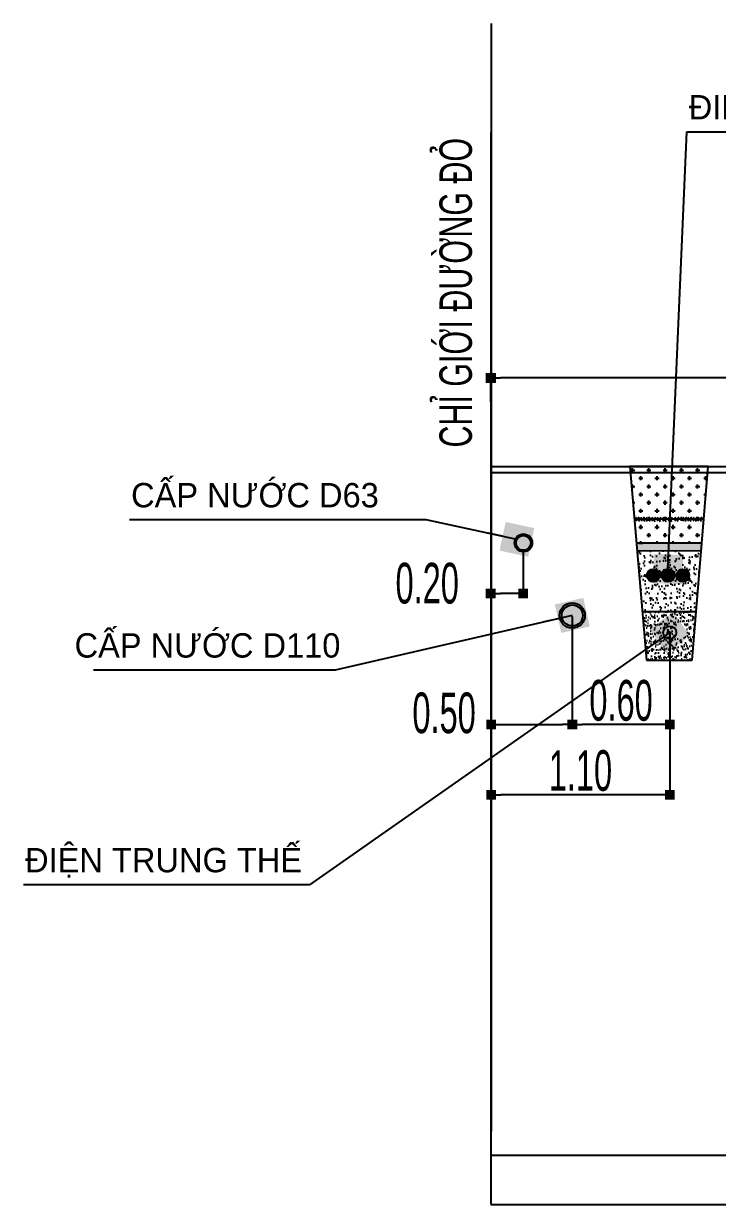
# Model space of a CAD drawing. Header units: millimetres. Extents: x 563079 to 571925, y 2063830 to 2067381.
# Drawn here: x 570326.3 to 570369, y 2066483.3 to 2066556 of the extents above; entities that cross this region are included whole.
import ezdxf

# ---------------------------------------------------------------- set-up
doc = ezdxf.new("R2010")
doc.units = ezdxf.units.MM
doc.header["$MEASUREMENT"] = 0
for name, color, linetype in [('1 LONG DUONG', 6, 'Continuous'), ('CONGDOC', 4, 'Continuous'), ('MC', 7, 'Continuous'), ('moi', 7, 'Continuous'), ('SO', 48, 'Continuous'), ('VE', 2, 'Continuous'), ('ViaHeS', 32, 'Continuous')]:
    doc.layers.add(name, color=color, linetype=linetype)
doc.styles.add('CHUKICHTHUOC', font='', dxfattribs={"width": 0.7})
doc.styles.add('KTEN', font='')
doc.styles.add('TIEUDE', font='', dxfattribs={"width": 0.8})
doc.styles.get('CHUKICHTHUOC').set_extended_font_data('.VnArial NarrowH')
doc.styles.get('KTEN').set_extended_font_data('.VnAvantH')
doc.styles.get('TIEUDE').set_extended_font_data('.VnAvantH')
doc.dimstyles.new('DIM3', dxfattribs={"dimscale": 1.2, "dimtxt": 1.2, "dimasz": 0.4, "dimexe": 0, "dimexo": 0, "dimgap": 0.3, "dimtad": 1, "dimzin": 0, "dimdsep": 46, "dimtxsty": 'TIEUDE', "dimblk1": 'BOXFILLED', "dimblk2": 'BOXFILLED', "dimsah": 1, "dimcen": 0.09, "dimdle": 0.8, "dimclrd": 9, "dimclre": 9, "dimclrt": 7, "dimadec": 1, "dimazin": 0, "dimtfac": 1, "dimtmove": 2, "dimatfit": 3, "dimldrblk": 'BOXFILLED', "dimfxl": 1, "dimtolj": 1, "dimtzin": 0, "dimarcsym": 0})
doc.dimstyles.new('TNDH', dxfattribs={"dimscale": 0, "dimtxt": 2.5, "dimasz": 0.6, "dimexe": 0.18, "dimexo": 0.0625, "dimgap": 0.2, "dimtad": 1, "dimlfac": 0.1, "dimzin": 0, "dimdsep": 46, "dimtxsty": 'CHUKICHTHUOC', "dimblk": 'BOXFILLED', "dimcen": 0.09, "dimclrd": 8, "dimclre": 8, "dimclrt": 4, "dimadec": 0, "dimazin": 0, "dimtfac": 1, "dimtofl": 0, "dimtmove": 2, "dimatfit": 3, "dimfxl": 1, "dimtolj": 1, "dimtzin": 0, "dimarcsym": 2})

# ---------------------------------------------------------------- blocks, each defined once
blk = doc.blocks.new('_BoxFilled')
at = {"color": 0, "linetype": 'ByBlock', "lineweight": -2}
blk.add_line((-0.5, 0), (-1, 0), dxfattribs=at)
at = {"color": 0, "linetype": 'ByBlock'}
blk.add_solid([(-0.5, 0.5), (0.5, 0.5), (-0.5, -0.5), (0.5, -0.5)], dxfattribs=at)
blk = doc.blocks.new('*D269')
at = {"layer": 'CONGDOC', "color": 8, "linetype": 'Continuous', "lineweight": -2, "transparency": 16777216}
for p, q in [((570355.048, 2066532.755), (570355.048, 2066534.406)), ((570412.048, 2066531.18), (570412.048, 2066534.406)), ((570411.448, 2066534.226), (570355.648, 2066534.226))]:
    blk.add_line(p, q, dxfattribs=at)
at = {"layer": 'Defpoints', "color": 0, "linetype": 'Continuous', "transparency": 16777216}
for p in [(570355.048, 2066534.226), (570355.048, 2066532.692), (570412.048, 2066531.118)]:
    blk.add_point(p, dxfattribs=at)
at = {"layer": 'CONGDOC', "color": 8, "linetype": 'Continuous', "lineweight": -2, "transparency": 16777216, "xscale": 0.6, "yscale": 0.6, "zscale": 0.6, "rotation": 180}
blk.add_blockref('_BoxFilled', (570355.048, 2066534.226), dxfattribs=at)
at = {"layer": 'CONGDOC', "color": 8, "linetype": 'Continuous', "lineweight": -2, "transparency": 16777216, "xscale": 0.6, "yscale": 0.6, "zscale": 0.6}
blk.add_blockref('_BoxFilled', (570412.048, 2066534.226), dxfattribs=at)
at = {"layer": 'CONGDOC', "color": 4, "linetype": 'Continuous', "transparency": 16777216, "insert": (570383.548, 2066535.702), "char_height": 2.5, "attachment_point": 5, "style": 'CHUKICHTHUOC'}
blk.add_mtext('\\A1;5.70', dxfattribs=at)
blk = doc.blocks.new('*D271')
at = {"layer": 'CONGDOC', "color": 8, "linetype": 'Continuous', "lineweight": -2, "transparency": 16777216}
for p, q in [((570355.072, 2066532.755), (570355.072, 2066534.406)), ((570412.072, 2066529.997), (570412.072, 2066534.406)), ((570411.472, 2066534.226), (570355.672, 2066534.226))]:
    blk.add_line(p, q, dxfattribs=at)
at = {"layer": 'Defpoints', "color": 0, "linetype": 'Continuous', "transparency": 16777216}
for p in [(570355.072, 2066534.226), (570355.072, 2066532.692), (570412.072, 2066529.935)]:
    blk.add_point(p, dxfattribs=at)
at = {"layer": 'CONGDOC', "color": 8, "linetype": 'Continuous', "lineweight": -2, "transparency": 16777216, "xscale": 0.6, "yscale": 0.6, "zscale": 0.6, "rotation": 180}
blk.add_blockref('_BoxFilled', (570355.072, 2066534.226), dxfattribs=at)
at = {"layer": 'CONGDOC', "color": 8, "linetype": 'Continuous', "lineweight": -2, "transparency": 16777216, "xscale": 0.6, "yscale": 0.6, "zscale": 0.6}
blk.add_blockref('_BoxFilled', (570412.072, 2066534.226), dxfattribs=at)
at = {"layer": 'CONGDOC', "color": 4, "linetype": 'Continuous', "transparency": 16777216, "insert": (570383.572, 2066535.702), "char_height": 2.5, "attachment_point": 5, "style": 'CHUKICHTHUOC'}
blk.add_mtext('\\A1;5.70', dxfattribs=at)
blk = doc.blocks.new('fsfsdf')
at = {"layer": 'SO'}
h = blk.add_hatch(color=4, dxfattribs=at)
h.paths.add_polyline_path([(596225.5, 2065685.04, 1), (596227.9, 2065685.04, 1)])
h.paths.add_polyline_path([(596227.7, 2065685.04, 1), (596225.7, 2065685.04, 1)], flags=17)
at = {"layer": 'SO', "color": 4}
for radius in [1.2, 1]:
    blk.add_circle((596226.7, 2065685.04), radius, dxfattribs=at)
blk = doc.blocks.new('*D195')
at = {"layer": 'CONGDOC', "color": 8, "linetype": 'Continuous', "lineweight": -2, "transparency": 16777216}
for p, q in [((570355.072, 2066525.328), (570355.072, 2066512.705)), ((570360.072, 2066519.546), (570360.072, 2066512.705)), ((570355.672, 2066512.885), (570359.472, 2066512.885))]:
    blk.add_line(p, q, dxfattribs=at)
at = {"layer": 'Defpoints', "color": 0, "linetype": 'Continuous', "transparency": 16777216}
for p in [(570355.072, 2066525.39), (570360.072, 2066519.608), (570360.072, 2066512.885)]:
    blk.add_point(p, dxfattribs=at)
at = {"layer": 'CONGDOC', "color": 8, "linetype": 'Continuous', "lineweight": -2, "transparency": 16777216, "xscale": 0.6, "yscale": 0.6, "zscale": 0.6, "rotation": 180}
blk.add_blockref('_BoxFilled', (570355.072, 2066512.885), dxfattribs=at)
at = {"layer": 'CONGDOC', "color": 8, "linetype": 'Continuous', "lineweight": -2, "transparency": 16777216, "xscale": 0.6, "yscale": 0.6, "zscale": 0.6}
blk.add_blockref('_BoxFilled', (570360.072, 2066512.885), dxfattribs=at)
at = {"layer": 'CONGDOC', "color": 4, "linetype": 'Continuous', "transparency": 16777216, "insert": (570352.18, 2066513.592), "char_height": 2.5, "attachment_point": 5, "style": 'CHUKICHTHUOC'}
blk.add_mtext('\\A1;0.50', dxfattribs=at)
blk = doc.blocks.new('*D196')
at = {"layer": 'CONGDOC', "color": 8, "linetype": 'Continuous', "lineweight": -2, "transparency": 16777216}
for p, q in [((570355.048, 2066523.976), (570355.048, 2066520.775)), ((570357.048, 2066523.558), (570357.048, 2066520.775)), ((570356.448, 2066520.955), (570355.648, 2066520.955))]:
    blk.add_line(p, q, dxfattribs=at)
at = {"layer": 'Defpoints', "color": 0, "linetype": 'Continuous', "transparency": 16777216}
for p in [(570355.048, 2066524.039), (570357.048, 2066523.621), (570355.048, 2066520.955)]:
    blk.add_point(p, dxfattribs=at)
at = {"layer": 'CONGDOC', "color": 8, "linetype": 'Continuous', "lineweight": -2, "transparency": 16777216, "xscale": 0.6, "yscale": 0.6, "zscale": 0.6, "rotation": 180}
blk.add_blockref('_BoxFilled', (570355.048, 2066520.955), dxfattribs=at)
at = {"layer": 'CONGDOC', "color": 8, "linetype": 'Continuous', "lineweight": -2, "transparency": 16777216, "xscale": 0.6, "yscale": 0.6, "zscale": 0.6}
blk.add_blockref('_BoxFilled', (570357.048, 2066520.955), dxfattribs=at)
at = {"layer": 'CONGDOC', "color": 4, "linetype": 'Continuous', "transparency": 16777216, "insert": (570351.141, 2066521.575), "char_height": 2.5, "attachment_point": 5, "style": 'CHUKICHTHUOC'}
blk.add_mtext('\\A1;0.20', dxfattribs=at)
blk = doc.blocks.new('fasdfasfdsd')
at = {"layer": '1 LONG DUONG', "linetype": 'ByBlock'}
h = blk.add_hatch(color=256, dxfattribs=at)
edge = h.paths.add_edge_path()
edge.add_ellipse((571102.836, 2066730.022), major_axis=(0.279, 0.279), ratio=1, start_angle=0, end_angle=360, ccw=False)
h = blk.add_hatch(color=256, dxfattribs=at)
edge = h.paths.add_edge_path()
edge.add_ellipse((571103.753, 2066730.022), major_axis=(0.279, 0.279), ratio=1, start_angle=0, end_angle=360, ccw=False)
h = blk.add_hatch(color=256, dxfattribs=at)
edge = h.paths.add_edge_path()
edge.add_ellipse((571104.657, 2066730.022), major_axis=(0.279, 0.279), ratio=1, start_angle=0, end_angle=360, ccw=False)
h = blk.add_hatch(color=256, dxfattribs=at)
edge = h.paths.add_edge_path()
edge.add_ellipse((571103.644, 2066726.505), major_axis=(0.314, 0.314), ratio=1, start_angle=0, end_angle=360, ccw=False)
at = {"layer": 'SO'}
h = blk.add_hatch(dxfattribs=at)
h.set_pattern_fill('CROSS', color=89, scale=2, style=0)
h.set_pattern_definition([(180, (1167066.33835, 1172.5502), (-0.5, 0.5), [0.25, -0.75]), (90, (1167066.21335, 1172.4252), (0.5, 0.5), [0.25, -0.75])])
h.paths.add_polyline_path([(571106.094, 2066736.727), (571105.815, 2066733.482), (571105.795, 2066733.482), (571105.795, 2066733.482), (571105.794, 2066733.482), (571105.472, 2066733.482), (571105.06, 2066733.482), (571104.65, 2066733.482), (571104.324, 2066733.482), (571103.966, 2066733.482), (571102.093, 2066733.482), (571102.093, 2066733.483), (571102.092, 2066733.482), (571101.555, 2066733.482), (571101.286, 2066736.731)])
h.paths.add_polyline_path([(571105.815, 2066733.482), (571105.687, 2066732.002), (571101.676, 2066732.017), (571101.555, 2066733.482), (571102.733, 2066733.482), (571102.733, 2066733.482), (571102.733, 2066733.482), (571103.221, 2066733.482), (571103.222, 2066733.482), (571103.222, 2066733.482), (571103.618, 2066733.482), (571103.622, 2066733.478), (571103.625, 2066733.482), (571103.959, 2066733.482), (571103.963, 2066733.478), (571103.966, 2066733.482), (571104.318, 2066733.482), (571104.321, 2066733.479), (571104.324, 2066733.482), (571104.644, 2066733.482), (571104.647, 2066733.479), (571104.65, 2066733.482), (571105.056, 2066733.482), (571105.058, 2066733.48), (571105.06, 2066733.482), (571105.467, 2066733.482), (571105.469, 2066733.479), (571105.472, 2066733.482)])
blk.add_hatch(color=6, dxfattribs=at).paths.add_polyline_path([(571105.647, 2066731.534), (571105.687, 2066732), (571101.676, 2066732.017), (571101.714, 2066731.549)])
h = blk.add_hatch(dxfattribs=at)
h.set_pattern_fill('AR-SAND', color=89, scale=0.3, style=0)
h.set_pattern_definition([(142.5, (1167066.33835, 1172.5502), (0.01889800743, 0.5780471307), [0, -0.456, 0, -0.51, 0, -0.4875]), (172.5, (1167066.33835, 1172.5502), (-0.53093301158, 0.84664381957), [0, -0.246, 0, -0.411, 0, -0.1575]), (212.5, (1167066.70735, 1172.5502), (-0.93424255853, 0.00169771606), [0, -0.15, 0, -0.54, 0, -0.705]), (222.5, (1167066.70735, 1172.5502), (-0.90183798137, 0.26330266948), [0, -0.075, 0, -0.354, 0, -0.405])])
h.paths.add_polyline_path([(571105.325, 2066727.794), (571105.647, 2066731.534), (571101.714, 2066731.549), (571102.023, 2066727.803)])
edge = h.paths.add_edge_path(flags=16)
edge.add_ellipse((571102.836, 2066730.022), major_axis=(0.279, 0.279), ratio=1, start_angle=0, end_angle=360, ccw=False)
edge = h.paths.add_edge_path(flags=16)
edge.add_ellipse((571103.753, 2066730.022), major_axis=(0.279, 0.279), ratio=1, start_angle=0, end_angle=360, ccw=False)
h = blk.add_hatch(dxfattribs=at)
h.set_pattern_fill('AR-SAND', color=89, scale=0.2, style=0)
h.set_pattern_definition([(142.5, (1167066.33835, 1172.5502), (0.01259867162, 0.385364753803), [0, -0.304, 0, -0.34, 0, -0.325]), (172.5, (1167066.33835, 1172.5502), (-0.35395534105, 0.56442921305), [0, -0.164, 0, -0.274, 0, -0.105]), (212.5, (1167066.58435, 1172.5502), (-0.62282837235, 0.00113181071), [0, -0.1, 0, -0.36, 0, -0.47]), (222.5, (1167066.58435, 1172.5502), (-0.60122532091, 0.17553511299), [0, -0.05, 0, -0.236, 0, -0.27])])
h.paths.add_polyline_path([(571105.069, 2066724.813), (571105.325, 2066727.794), (571102.023, 2066727.803), (571102.27, 2066724.813)])
edge = h.paths.add_edge_path(flags=16)
edge.add_ellipse((571103.012, 2066726.505), major_axis=(0.283, 0.283), ratio=1, start_angle=0, end_angle=360, ccw=False)
at = {"layer": '1 LONG DUONG', "linetype": 'ByBlock'}
for p, q in [((571101.286, 2066736.731), (571106.094, 2066736.727)), ((571102.27, 2066724.813), (571101.286, 2066736.731)), ((571101.555, 2066733.482), (571105.815, 2066733.482)), ((571101.676, 2066733.601), (571101.931, 2066733.364)), ((571101.906, 2066733.609), (571101.701, 2066733.356)), ((571101.965, 2066733.601), (571102.22, 2066733.364)), ((571102.196, 2066733.61), (571101.99, 2066733.356)), ((571102.309, 2066733.601), (571102.564, 2066733.364)), ((571102.54, 2066733.609), (571102.334, 2066733.355)), ((571102.606, 2066733.601), (571102.861, 2066733.364)), ((571102.836, 2066733.609), (571102.63, 2066733.355)), ((571103.094, 2066733.601), (571103.349, 2066733.364)), ((571103.324, 2066733.609), (571103.119, 2066733.355)), ((571103.494, 2066733.597), (571103.749, 2066733.36)), ((571103.725, 2066733.605), (571103.519, 2066733.352)), ((571103.836, 2066733.597), (571104.09, 2066733.36)), ((571104.066, 2066733.605), (571103.86, 2066733.352)), ((571104.194, 2066733.597), (571104.449, 2066733.36)), ((571104.424, 2066733.606), (571104.218, 2066733.352)), ((571104.52, 2066733.598), (571104.775, 2066733.361)), ((571104.75, 2066733.606), (571104.544, 2066733.352)), ((571105.113, 2066733.598), (571104.858, 2066733.361)), ((571104.882, 2066733.606), (571105.088, 2066733.352)), ((571105.438, 2066733.601), (571105.183, 2066733.364)), ((571105.208, 2066733.609), (571105.414, 2066733.356)), ((571105.762, 2066733.6), (571105.507, 2066733.363)), ((571105.531, 2066733.609), (571105.737, 2066733.355)), ((571105.647, 2066731.534), (571101.714, 2066731.549)), ((571105.325, 2066727.794), (571102.023, 2066727.803)), ((571105.069, 2066724.813), (571102.27, 2066724.813))]:
    blk.add_line(p, q, dxfattribs=at)
at = {"layer": '1 LONG DUONG', "color": 6, "linetype": 'ByBlock'}
blk.add_line((571101.676, 2066732.017), (571105.687, 2066732), dxfattribs=at)
at = {"layer": '1 LONG DUONG', "linetype": 'ByBlock'}
blk.add_lwpolyline([(571106.094, 2066736.727), (571106.094, 2066736.727), (571105.069, 2066724.813)], dxfattribs=at)
at = {"layer": '1 LONG DUONG', "linetype": 'ByBlock', "extrusion": (0, 0, -1)}
for centre, major_axis, start_param, end_param in [((571102.836, 2066730.022), (0.279, 0.279), 1.570796326794897, 7.853981633974483), ((571103.753, 2066730.022), (0.279, 0.279), 1.570796326586349, 7.853981633765935), ((571104.657, 2066730.022), (0.279, 0.279), 1.570796326586349, 7.853981633765935), ((571103.644, 2066726.505), (0.283, 0.283), 1.570796326794897, 7.853981633974483)]:
    blk.add_ellipse(centre, major_axis=major_axis, ratio=1, start_param=start_param, end_param=end_param, dxfattribs=at)
blk = doc.blocks.new('*D197')
at = {"layer": 'CONGDOC', "color": 8, "linetype": 'Continuous', "lineweight": -2, "transparency": 16777216}
for p, q in [((570366.072, 2066518.489), (570366.072, 2066508.386)), ((570355.072, 2066517.159), (570355.072, 2066508.386)), ((570365.472, 2066508.566), (570355.672, 2066508.566))]:
    blk.add_line(p, q, dxfattribs=at)
at = {"layer": 'Defpoints', "color": 0, "linetype": 'Continuous', "transparency": 16777216}
for p in [(570366.072, 2066518.551), (570355.072, 2066517.222), (570355.072, 2066508.566)]:
    blk.add_point(p, dxfattribs=at)
at = {"layer": 'CONGDOC', "color": 8, "linetype": 'Continuous', "lineweight": -2, "transparency": 16777216, "xscale": 0.6, "yscale": 0.6, "zscale": 0.6, "rotation": 180}
blk.add_blockref('_BoxFilled', (570355.072, 2066508.566), dxfattribs=at)
at = {"layer": 'CONGDOC', "color": 8, "linetype": 'Continuous', "lineweight": -2, "transparency": 16777216, "xscale": 0.6, "yscale": 0.6, "zscale": 0.6}
blk.add_blockref('_BoxFilled', (570366.072, 2066508.566), dxfattribs=at)
at = {"layer": 'CONGDOC', "color": 4, "linetype": 'Continuous', "transparency": 16777216, "insert": (570360.572, 2066510.042), "char_height": 2.5, "attachment_point": 5, "style": 'CHUKICHTHUOC'}
blk.add_mtext('\\A1;1.10', dxfattribs=at)
blk = doc.blocks.new('*D198')
at = {"layer": 'CONGDOC', "color": 8, "linetype": 'Continuous', "lineweight": -2, "transparency": 16777216}
for p, q in [((570366.072, 2066518.489), (570366.072, 2066512.705)), ((570360.072, 2066517.792), (570360.072, 2066512.705)), ((570365.472, 2066512.885), (570360.672, 2066512.885))]:
    blk.add_line(p, q, dxfattribs=at)
at = {"layer": 'Defpoints', "color": 0, "linetype": 'Continuous', "transparency": 16777216}
for p in [(570366.072, 2066518.551), (570360.072, 2066517.855), (570360.072, 2066512.885)]:
    blk.add_point(p, dxfattribs=at)
at = {"layer": 'CONGDOC', "color": 8, "linetype": 'Continuous', "lineweight": -2, "transparency": 16777216, "xscale": 0.6, "yscale": 0.6, "zscale": 0.6, "rotation": 180}
blk.add_blockref('_BoxFilled', (570360.072, 2066512.885), dxfattribs=at)
at = {"layer": 'CONGDOC', "color": 8, "linetype": 'Continuous', "lineweight": -2, "transparency": 16777216, "xscale": 0.6, "yscale": 0.6, "zscale": 0.6}
blk.add_blockref('_BoxFilled', (570366.072, 2066512.885), dxfattribs=at)
at = {"layer": 'CONGDOC', "color": 4, "linetype": 'Continuous', "transparency": 16777216, "insert": (570363.072, 2066514.361), "char_height": 2.5, "attachment_point": 5, "style": 'CHUKICHTHUOC'}
blk.add_mtext('\\A1;0.60', dxfattribs=at)

msp = doc.modelspace()

# ---------------------------------------------------------------- linework, layer by layer
at = {"layer": 'MC'}
for points in [[(570548.08015, 2066486.3474), (570355.0483, 2066486.3474)], [(570355.0483, 2066483.3474), (570548.08015, 2066483.3474)]]:
    msp.add_lwpolyline(points, dxfattribs=at)
at = {"layer": 'moi', "color": 6, "linetype": 'Continuous'}
for p, q in [((570355.07158, 2066556.04182), (570355.07158, 2066487.84994)), ((570355.0483, 2066549.34565), (570355.0483, 2066483.3474))]:
    msp.add_line(p, q, dxfattribs=at)
at = {"layer": 'moi', "color": 5, "linetype": 'Continuous'}
msp.add_line((570412.03406, 2066528.37548), (570355.0483, 2066528.37548), dxfattribs=at)
at = {"layer": 'VE', "color": 4, "linetype": 'Continuous', "ltscale": 0.2}
msp.add_lwpolyline([(570355.0483, 2066528.77548), (570412.0483, 2066528.77548), (570412.0483, 2066527.27548), (570415.0483, 2066527.27548), (570415.0483, 2066527.87235, 0.22564449), (570414.82106, 2066528.08229), (570412.66773, 2066528.74562, 0.06132136), (570412.42519, 2066528.77548)], format="xyb", dxfattribs=at)

# ---------------------------------------------------------------- block references
at = {"layer": 'SO', "color": 4}
for p, xscale, yscale, zscale in [((299073.91258, 1126637.38097), 0.4550000000745058, 0.4550000000745058, 0.4550000000745058), ((182812.71356, 723824.33046), 0.6499999999068677, 0.6499999999068677, 0.6499999999068677)]:
    msp.add_blockref('fsfsdf', p, dxfattribs=dict(at, xscale=xscale, yscale=yscale, zscale=zscale))
at = {"layer": 'ViaHeS', "xscale": -1}
msp.add_blockref('fasdfasfdsd', (1141469.71573, -207.95351), dxfattribs=at)

# ---------------------------------------------------------------- texts
at = {"layer": 'MC', "style": 'KTEN'}
for s, p in [('®iÖn h¹ thÕ 0.4kv', (570367.23882, 2066550.14483)), ('cÊp n\xadíc d63', (570332.91284, 2066526.25964)), ('cÊp n\xadíc d110', (570329.43397, 2066517.01077)), ('®iÖn trung thÕ', (570326.38864, 2066503.79294))]:
    msp.add_text(s, height=1.5, dxfattribs=at).set_placement(p)
at = {"layer": 'moi', "color": 2, "linetype": 'Continuous', "style": 'KTEN', "width": 0.7}
msp.add_text('chØ giíi ®\xadêng ®á', height=2, rotation=90, dxfattribs=at).set_placement((570353.89272, 2066529.94552))

# ---------------------------------------------------------------- dimensions: what is measured, and where the dimension line sits
at = {"layer": 'CONGDOC', "linetype": 'Continuous'}
for base, p1, p2, picture, middle in [((570355.0483, 2066534.22594), (570412.0483, 2066531.11795), (570355.0483, 2066532.69246), '*D269', (570383.5483, 2066535.70237)), ((570355.07158, 2066534.22594), (570412.07158, 2066529.93478), (570355.07158, 2066532.69246), '*D271', (570383.57158, 2066535.70237))]:
    dim = msp.add_linear_dim(base=base, p1=p1, p2=p2, dimstyle='TNDH', override={"dimscale": 1}, dxfattribs=at)
    dim.commit()
    dim.dimension.update_dxf_attribs({"geometry": picture, "text_midpoint": middle})
for base, p1, p2, picture, middle in [((570360.07158, 2066512.88458), (570355.07158, 2066525.39038), (570360.07158, 2066519.60824), '*D195', (570352.18045, 2066513.59216)), ((570355.0483, 2066520.95508), (570357.0483, 2066523.62082), (570355.0483, 2066524.03885), '*D196', (570351.14131, 2066521.57475))]:
    dim = msp.add_linear_dim(base=base, p1=p1, p2=p2, dimstyle='TNDH', override={"dimscale": 1}, dxfattribs=at)
    dim.commit()
    dim.dimension.update_dxf_attribs({"geometry": picture, "text_midpoint": middle, "dimtype": 160})
for base, p2, picture, middle in [((570355.07158, 2066508.56606), (570355.07158, 2066517.22163), '*D197', (570360.57158, 2066510.04249)), ((570360.07158, 2066512.88458), (570360.07158, 2066517.85477), '*D198', (570363.07158, 2066514.36102))]:
    dim = msp.add_linear_dim(base=base, p1=(570366.07158, 2066518.55131), p2=p2, angle=180, dimstyle='TNDH', override={"dimscale": 1}, dxfattribs=at)
    dim.commit()
    dim.dimension.update_dxf_attribs({"geometry": picture, "text_midpoint": middle})

# ---------------------------------------------------------------- leaders
at = {"layer": 'MC', "color": 9}
for points in [[(570365.96073, 2066522.46298), (570367.11583, 2066549.37328), (570385.36965, 2066549.37328)], [(570356.66164, 2066524.28945), (570351.07647, 2066525.48809), (570332.82265, 2066525.48809)], [(570360.07157, 2066519.60829), (570345.48386, 2066516.23922), (570330.59962, 2066516.23922)], [(570366.07158, 2066518.55131), (570343.88629, 2066503.02139), (570326.29845, 2066503.02139)]]:
    msp.add_leader(points, dimstyle='DIM3', override={"dimasz": 1.5, "dimgap": 0.3, "dimtad": 0}, dxfattribs=at)

doc.saveas('drawing.dxf')
